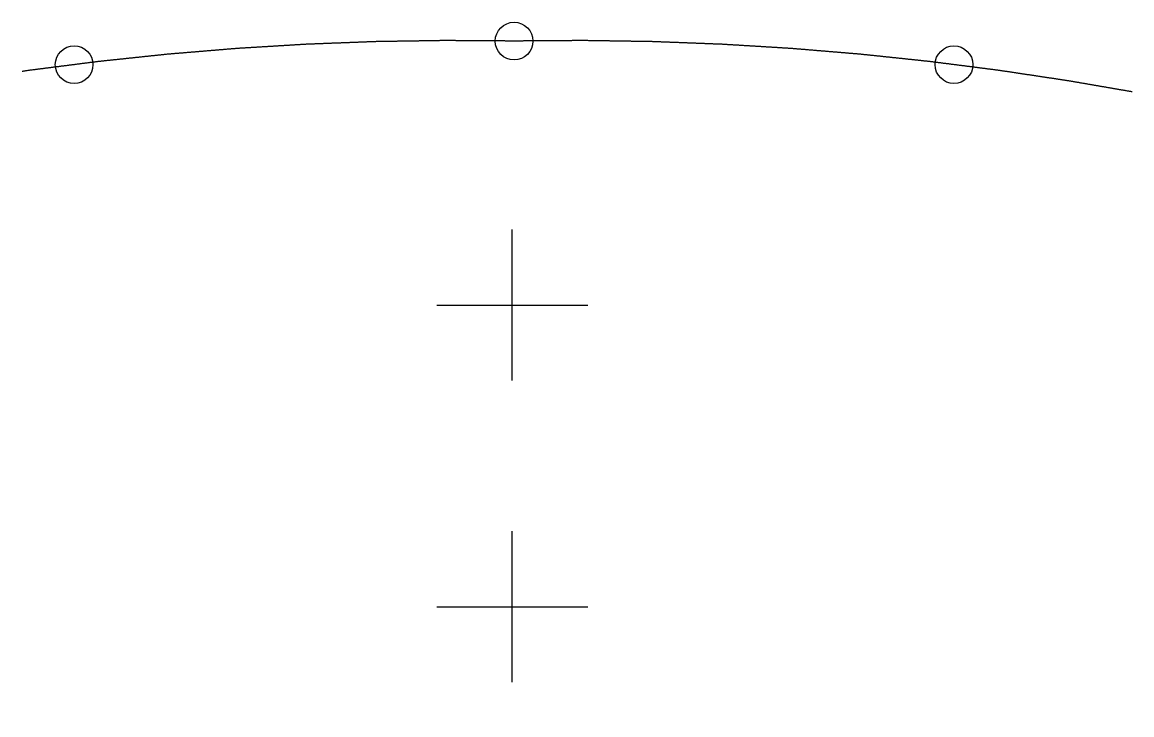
# Model space of a CAD drawing. Extents: x 2 to 292, y 1 to 254.
# Drawn here: x 146.05 to 160.77, y 23.2 to 32.38 of the extents above; entities that cross this region are included whole.
import ezdxf

# ---------------------------------------------------------------- set-up
doc = ezdxf.new("R2010")
doc.units = 0
doc.header["$PDMODE"] = 2
doc.header["$PDSIZE"] = 1
doc.layers.get('0').update_dxf_attribs({"linetype": 'CONTINUOUS'})
doc.layers.add('DRILLING', color=3, linetype='CONTINUOUS')
doc.layers.add('RIB_INDICATION', color=1, linetype='CONTINUOUS')

# ---------------------------------------------------------------- blocks, each defined once
blk = doc.blocks.new('*U105')
at = {"layer": 'DRILLING'}
blk.add_point((0, 0), dxfattribs=at)
blk = doc.blocks.new('*U106')
at = {"layer": 'DRILLING', "color": 0, "linetype": 'BYBLOCK'}
for p in [(0, 0), (4, 0), (8, 0)]:
    blk.add_blockref('*U105', p, dxfattribs=at)

msp = doc.modelspace()

# ---------------------------------------------------------------- linework, layer by layer
msp.add_polyline3d([(160.776, 31.4545, 0), (160.766, 31.4561, 0), (160.757, 31.4578, 0), (160.748, 31.4594, 0), (160.738, 31.461, 0), (160.729, 31.4627, 0), (160.719, 31.4643, 0), (160.71, 31.466, 0), (160.7, 31.4676, 0), (160.691, 31.4692, 0), (160.681, 31.4709, 0), (160.672, 31.4725, 0), (160.662, 31.4741, 0), (160.653, 31.4758, 0), (160.643, 31.4774, 0), (160.634, 31.4791, 0), (160.624, 31.4807, 0), (160.615, 31.4823, 0), (160.605, 31.484, 0), (160.596, 31.4856, 0), (160.586, 31.4873, 0), (160.577, 31.4889, 0), (160.567, 31.4905, 0), (160.558, 31.4922, 0), (160.548, 31.4938, 0), (160.539, 31.4954, 0), (160.529, 31.4971, 0), (160.52, 31.4987, 0), (160.51, 31.5004, 0), (160.501, 31.502, 0), (160.491, 31.5036, 0), (160.482, 31.5053, 0), (160.473, 31.5069, 0), (160.463, 31.5085, 0), (160.454, 31.5102, 0), (160.444, 31.5118, 0), (160.435, 31.5135, 0), (160.425, 31.5151, 0), (160.416, 31.5167, 0), (160.406, 31.5184, 0), (160.397, 31.52, 0), (160.387, 31.5217, 0), (160.378, 31.5233, 0), (160.368, 31.5249, 0), (160.359, 31.5266, 0), (160.349, 31.5282, 0), (160.34, 31.5298, 0), (160.33, 31.5315, 0), (160.321, 31.5331, 0), (160.311, 31.5348, 0), (160.302, 31.5364, 0), (160.292, 31.538, 0), (160.283, 31.5397, 0), (160.273, 31.5413, 0), (160.264, 31.543, 0), (160.254, 31.5446, 0), (160.245, 31.5462, 0), (160.235, 31.5479, 0), (160.226, 31.5495, 0), (160.217, 31.5511, 0), (160.207, 31.5528, 0), (160.198, 31.5544, 0), (160.188, 31.5561, 0), (160.179, 31.5577, 0), (160.169, 31.5593, 0), (160.16, 31.561, 0), (160.15, 31.5626, 0), (160.141, 31.5642, 0), (160.131, 31.5659, 0), (160.122, 31.5675, 0), (160.112, 31.5692, 0), (160.103, 31.5708, 0), (160.093, 31.5724, 0), (160.084, 31.5741, 0), (160.074, 31.5757, 0), (160.065, 31.5774, 0), (160.055, 31.579, 0), (160.046, 31.5806, 0), (160.036, 31.5823, 0), (160.027, 31.5839, 0), (160.017, 31.5855, 0), (160.008, 31.5872, 0), (159.998, 31.5888, 0), (159.989, 31.5905, 0), (159.979, 31.5921, 0), (159.97, 31.5937, 0), (159.961, 31.5954, 0), (159.951, 31.597, 0), (159.942, 31.5986, 0), (159.932, 31.6003, 0), (159.923, 31.6017, 0), (159.913, 31.6031, 0), (159.904, 31.6045, 0), (159.894, 31.606, 0), (159.885, 31.6074, 0), (159.875, 31.6088, 0), (159.866, 31.6102, 0), (159.856, 31.6117, 0), (159.847, 31.6131, 0), (159.837, 31.6145, 0), (159.828, 31.6159, 0), (159.818, 31.6174, 0), (159.809, 31.6188, 0), (159.799, 31.6202, 0), (159.79, 31.6216, 0), (159.78, 31.6231, 0), (159.771, 31.6245, 0), (159.761, 31.6259, 0), (159.752, 31.6273, 0), (159.742, 31.6288, 0), (159.733, 31.6302, 0), (159.723, 31.6316, 0), (159.714, 31.633, 0), (159.705, 31.6345, 0), (159.695, 31.6359, 0), (159.686, 31.6373, 0), (159.676, 31.6387, 0), (159.667, 31.6402, 0), (159.657, 31.6416, 0), (159.648, 31.643, 0), (159.638, 31.6444, 0), (159.629, 31.6459, 0), (159.619, 31.6473, 0), (159.61, 31.6487, 0), (159.6, 31.6501, 0), (159.591, 31.6516, 0), (159.581, 31.653, 0), (159.572, 31.6544, 0), (159.562, 31.6558, 0), (159.553, 31.6573, 0), (159.543, 31.6587, 0), (159.534, 31.6601, 0), (159.524, 31.6615, 0), (159.515, 31.663, 0), (159.505, 31.6644, 0), (159.496, 31.6658, 0), (159.486, 31.6673, 0), (159.477, 31.6687, 0), (159.468, 31.6701, 0), (159.458, 31.6715, 0), (159.449, 31.673, 0), (159.439, 31.6744, 0), (159.43, 31.6758, 0), (159.42, 31.6772, 0), (159.411, 31.6787, 0), (159.401, 31.6801, 0), (159.392, 31.6815, 0), (159.382, 31.6829, 0), (159.373, 31.6844, 0), (159.363, 31.6858, 0), (159.354, 31.6872, 0), (159.344, 31.6886, 0), (159.335, 31.6901, 0), (159.325, 31.6915, 0), (159.316, 31.6929, 0), (159.306, 31.6943, 0), (159.297, 31.6958, 0), (159.287, 31.6972, 0), (159.278, 31.6986, 0), (159.268, 31.7, 0), (159.259, 31.7015, 0), (159.249, 31.7029, 0), (159.24, 31.7043, 0), (159.231, 31.7057, 0), (159.221, 31.7072, 0), (159.212, 31.7086, 0), (159.202, 31.71, 0), (159.193, 31.7114, 0), (159.183, 31.7129, 0), (159.174, 31.7143, 0), (159.164, 31.7157, 0), (159.155, 31.7171, 0), (159.145, 31.7186, 0), (159.136, 31.72, 0), (159.126, 31.7214, 0), (159.117, 31.7228, 0), (159.107, 31.7243, 0), (159.098, 31.7257, 0), (159.088, 31.7271, 0), (159.079, 31.7285, 0), (159.069, 31.73, 0), (159.06, 31.7314, 0), (159.05, 31.7328, 0), (159.041, 31.7342, 0), (159.031, 31.7357, 0), (159.022, 31.7371, 0), (159.012, 31.7385, 0), (159.003, 31.7397, 0), (158.994, 31.7409, 0), (158.984, 31.7421, 0), (158.975, 31.7434, 0), (158.965, 31.7446, 0), (158.956, 31.7458, 0), (158.946, 31.747, 0), (158.937, 31.7482, 0), (158.927, 31.7494, 0), (158.918, 31.7506, 0), (158.908, 31.7518, 0), (158.899, 31.7531, 0), (158.889, 31.7543, 0), (158.88, 31.7555, 0), (158.87, 31.7567, 0), (158.861, 31.7579, 0), (158.851, 31.7591, 0), (158.842, 31.7603, 0), (158.832, 31.7615, 0), (158.823, 31.7628, 0), (158.813, 31.764, 0), (158.804, 31.7652, 0), (158.794, 31.7664, 0), (158.785, 31.7676, 0), (158.776, 31.7688, 0), (158.766, 31.77, 0), (158.757, 31.7712, 0), (158.747, 31.7725, 0), (158.738, 31.7737, 0), (158.728, 31.7749, 0), (158.719, 31.7761, 0), (158.709, 31.7773, 0), (158.7, 31.7785, 0), (158.69, 31.7797, 0), (158.681, 31.7809, 0), (158.671, 31.7822, 0), (158.662, 31.7834, 0), (158.652, 31.7846, 0), (158.643, 31.7858, 0), (158.633, 31.787, 0), (158.624, 31.7882, 0), (158.614, 31.7894, 0), (158.605, 31.7906, 0), (158.595, 31.7919, 0), (158.586, 31.7931, 0), (158.576, 31.7943, 0), (158.567, 31.7955, 0), (158.558, 31.7967, 0), (158.548, 31.7979, 0), (158.539, 31.7991, 0), (158.529, 31.8003, 0), (158.52, 31.8016, 0), (158.51, 31.8028, 0), (158.501, 31.804, 0), (158.491, 31.8052, 0), (158.482, 31.8064, 0), (158.472, 31.8076, 0), (158.463, 31.8088, 0), (158.453, 31.81, 0), (158.444, 31.8113, 0), (158.434, 31.8125, 0), (158.425, 31.8137, 0), (158.415, 31.8149, 0), (158.406, 31.8161, 0), (158.396, 31.8173, 0), (158.387, 31.8185, 0), (158.377, 31.8197, 0), (158.368, 31.821, 0), (158.358, 31.8222, 0), (158.349, 31.8234, 0), (158.34, 31.8246, 0), (158.33, 31.8258, 0), (158.321, 31.827, 0), (158.311, 31.8282, 0), (158.302, 31.8294, 0), (158.292, 31.8307, 0), (158.283, 31.8319, 0), (158.273, 31.8331, 0), (158.264, 31.8343, 0), (158.254, 31.8355, 0), (158.245, 31.8367, 0), (158.235, 31.8379, 0), (158.226, 31.8391, 0), (158.216, 31.8404, 0), (158.207, 31.8416, 0), (158.197, 31.8428, 0), (158.188, 31.844, 0), (158.178, 31.8452, 0), (158.169, 31.8464, 0), (158.159, 31.8476, 0), (158.15, 31.8489, 0), (158.14, 31.8501, 0), (158.131, 31.8513, 0), (158.122, 31.8525, 0), (158.112, 31.8537, 0), (158.103, 31.8549, 0), (158.093, 31.8561, 0), (158.084, 31.8571, 0), (158.074, 31.8581, 0), (158.065, 31.8591, 0), (158.055, 31.8601, 0), (158.046, 31.8611, 0), (158.036, 31.8621, 0), (158.027, 31.8631, 0), (158.017, 31.8641, 0), (158.008, 31.8651, 0), (157.998, 31.8661, 0), (157.989, 31.8671, 0), (157.979, 31.8681, 0), (157.97, 31.8691, 0), (157.96, 31.8701, 0), (157.951, 31.8711, 0), (157.941, 31.8721, 0), (157.932, 31.8731, 0), (157.922, 31.8741, 0), (157.913, 31.8751, 0), (157.904, 31.8761, 0), (157.894, 31.8771, 0), (157.885, 31.8781, 0), (157.875, 31.8791, 0), (157.866, 31.8801, 0), (157.856, 31.8811, 0), (157.847, 31.8821, 0), (157.837, 31.8831, 0), (157.828, 31.8841, 0), (157.818, 31.8851, 0), (157.809, 31.8861, 0), (157.799, 31.8871, 0), (157.79, 31.8881, 0), (157.78, 31.8891, 0), (157.771, 31.8901, 0), (157.761, 31.8911, 0), (157.752, 31.8921, 0), (157.742, 31.8931, 0), (157.733, 31.8941, 0), (157.723, 31.8951, 0), (157.714, 31.8961, 0), (157.705, 31.8971, 0), (157.695, 31.8981, 0), (157.686, 31.8991, 0), (157.676, 31.9001, 0), (157.667, 31.9011, 0), (157.657, 31.9021, 0), (157.648, 31.9031, 0), (157.638, 31.9041, 0), (157.629, 31.9051, 0), (157.619, 31.9061, 0), (157.61, 31.9071, 0), (157.6, 31.9081, 0), (157.591, 31.9091, 0), (157.581, 31.9101, 0), (157.572, 31.9111, 0), (157.562, 31.9121, 0), (157.553, 31.9131, 0), (157.543, 31.9141, 0), (157.534, 31.9151, 0), (157.524, 31.9161, 0), (157.515, 31.9171, 0), (157.506, 31.9181, 0), (157.496, 31.9191, 0), (157.487, 31.9201, 0), (157.477, 31.9211, 0), (157.468, 31.9221, 0), (157.458, 31.9231, 0), (157.449, 31.9241, 0), (157.439, 31.9251, 0), (157.43, 31.9261, 0), (157.42, 31.9271, 0), (157.411, 31.9281, 0), (157.401, 31.9291, 0), (157.392, 31.9301, 0), (157.382, 31.9311, 0), (157.373, 31.9321, 0), (157.363, 31.9331, 0), (157.354, 31.9341, 0), (157.344, 31.9351, 0), (157.335, 31.9361, 0), (157.325, 31.9371, 0), (157.316, 31.9381, 0), (157.307, 31.9391, 0), (157.297, 31.9401, 0), (157.288, 31.9411, 0), (157.278, 31.9421, 0), (157.269, 31.9431, 0), (157.259, 31.9441, 0), (157.25, 31.9451, 0), (157.24, 31.9461, 0), (157.231, 31.9471, 0), (157.221, 31.9481, 0), (157.212, 31.9491, 0), (157.202, 31.9501, 0), (157.193, 31.9511, 0), (157.183, 31.9521, 0), (157.174, 31.9531, 0), (157.164, 31.9539, 0), (157.155, 31.9547, 0), (157.145, 31.9555, 0), (157.136, 31.9563, 0), (157.126, 31.957, 0), (157.117, 31.9578, 0), (157.108, 31.9586, 0), (157.098, 31.9594, 0), (157.089, 31.9602, 0), (157.079, 31.961, 0), (157.07, 31.9618, 0), (157.06, 31.9626, 0), (157.051, 31.9633, 0), (157.041, 31.9641, 0), (157.032, 31.9649, 0), (157.022, 31.9657, 0), (157.013, 31.9665, 0), (157.003, 31.9673, 0), (156.994, 31.9681, 0), (156.984, 31.9688, 0), (156.975, 31.9696, 0), (156.965, 31.9704, 0), (156.956, 31.9712, 0), (156.946, 31.972, 0), (156.937, 31.9728, 0), (156.927, 31.9736, 0), (156.918, 31.9744, 0), (156.909, 31.9751, 0), (156.899, 31.9759, 0), (156.89, 31.9767, 0), (156.88, 31.9775, 0), (156.871, 31.9783, 0), (156.861, 31.9791, 0), (156.852, 31.9799, 0), (156.842, 31.9807, 0), (156.833, 31.9814, 0), (156.823, 31.9822, 0), (156.814, 31.983, 0), (156.804, 31.9838, 0), (156.795, 31.9846, 0), (156.785, 31.9854, 0), (156.776, 31.9862, 0), (156.766, 31.987, 0), (156.757, 31.9877, 0), (156.747, 31.9885, 0), (156.738, 31.9893, 0), (156.729, 31.9901, 0), (156.719, 31.9909, 0), (156.71, 31.9917, 0), (156.7, 31.9925, 0), (156.691, 31.9932, 0), (156.681, 31.994, 0), (156.672, 31.9948, 0), (156.662, 31.9956, 0), (156.653, 31.9964, 0), (156.643, 31.9972, 0), (156.634, 31.998, 0), (156.624, 31.9988, 0), (156.615, 31.9995, 0), (156.605, 32.0003, 0), (156.596, 32.0011, 0), (156.586, 32.0019, 0), (156.577, 32.0027, 0), (156.567, 32.0035, 0), (156.558, 32.0043, 0), (156.549, 32.0051, 0), (156.539, 32.0058, 0), (156.53, 32.0066, 0), (156.52, 32.0074, 0), (156.511, 32.0082, 0), (156.501, 32.009, 0), (156.492, 32.0098, 0), (156.482, 32.0106, 0), (156.473, 32.0114, 0), (156.463, 32.0121, 0), (156.454, 32.0129, 0), (156.444, 32.0137, 0), (156.435, 32.0145, 0), (156.425, 32.0153, 0), (156.416, 32.0161, 0), (156.406, 32.0169, 0), (156.397, 32.0176, 0), (156.387, 32.0184, 0), (156.378, 32.0192, 0), (156.368, 32.02, 0), (156.359, 32.0208, 0), (156.35, 32.0216, 0), (156.34, 32.0224, 0), (156.331, 32.0232, 0), (156.321, 32.0239, 0), (156.312, 32.0247, 0), (156.302, 32.0255, 0), (156.293, 32.0263, 0), (156.283, 32.0271, 0), (156.274, 32.0279, 0), (156.264, 32.0287, 0), (156.255, 32.0295, 0), (156.245, 32.03, 0), (156.236, 32.0306, 0), (156.226, 32.0312, 0), (156.217, 32.0318, 0), (156.207, 32.0323, 0), (156.198, 32.0329, 0), (156.188, 32.0335, 0), (156.179, 32.0341, 0), (156.17, 32.0346, 0), (156.16, 32.0352, 0), (156.151, 32.0358, 0), (156.141, 32.0364, 0), (156.132, 32.0369, 0), (156.122, 32.0375, 0), (156.113, 32.0381, 0), (156.103, 32.0387, 0), (156.094, 32.0392, 0), (156.084, 32.0398, 0), (156.075, 32.0404, 0), (156.065, 32.041, 0), (156.056, 32.0415, 0), (156.046, 32.0421, 0), (156.037, 32.0427, 0), (156.027, 32.0433, 0), (156.018, 32.0438, 0), (156.008, 32.0444, 0), (155.999, 32.045, 0), (155.99, 32.0455, 0), (155.98, 32.0461, 0), (155.971, 32.0467, 0), (155.961, 32.0473, 0), (155.952, 32.0478, 0), (155.942, 32.0484, 0), (155.933, 32.049, 0), (155.923, 32.0496, 0), (155.914, 32.0501, 0), (155.904, 32.0507, 0), (155.895, 32.0513, 0), (155.885, 32.0519, 0), (155.876, 32.0524, 0), (155.866, 32.053, 0), (155.857, 32.0536, 0), (155.847, 32.0542, 0), (155.838, 32.0547, 0), (155.828, 32.0553, 0), (155.819, 32.0559, 0), (155.81, 32.0565, 0), (155.8, 32.057, 0), (155.791, 32.0576, 0), (155.781, 32.0582, 0), (155.772, 32.0588, 0), (155.762, 32.0593, 0), (155.753, 32.0599, 0), (155.743, 32.0605, 0), (155.734, 32.0611, 0), (155.724, 32.0616, 0), (155.715, 32.0622, 0), (155.705, 32.0628, 0), (155.696, 32.0634, 0), (155.686, 32.0639, 0), (155.677, 32.0645, 0), (155.667, 32.0651, 0), (155.658, 32.0656, 0), (155.649, 32.0662, 0), (155.639, 32.0668, 0), (155.63, 32.0674, 0), (155.62, 32.0679, 0), (155.611, 32.0685, 0), (155.601, 32.0691, 0), (155.592, 32.0697, 0), (155.582, 32.0702, 0), (155.573, 32.0708, 0), (155.563, 32.0714, 0), (155.554, 32.072, 0), (155.544, 32.0725, 0), (155.535, 32.0731, 0), (155.525, 32.0737, 0), (155.516, 32.0743, 0), (155.506, 32.0748, 0), (155.497, 32.0754, 0), (155.487, 32.076, 0), (155.478, 32.0766, 0), (155.469, 32.0771, 0), (155.459, 32.0777, 0), (155.45, 32.0783, 0), (155.44, 32.0789, 0), (155.431, 32.0794, 0), (155.421, 32.08, 0), (155.412, 32.0806, 0), (155.402, 32.0812, 0), (155.393, 32.0817, 0), (155.383, 32.0823, 0), (155.374, 32.0829, 0), (155.364, 32.0835, 0), (155.355, 32.084, 0), (155.345, 32.0846, 0), (155.336, 32.0852, 0), (155.326, 32.0856, 0), (155.317, 32.0859, 0), (155.307, 32.0863, 0), (155.298, 32.0866, 0), (155.289, 32.087, 0), (155.279, 32.0874, 0), (155.27, 32.0877, 0), (155.26, 32.0881, 0), (155.251, 32.0885, 0), (155.241, 32.0888, 0), (155.232, 32.0892, 0), (155.222, 32.0895, 0), (155.213, 32.0899, 0), (155.203, 32.0903, 0), (155.194, 32.0906, 0), (155.184, 32.091, 0), (155.175, 32.0913, 0), (155.165, 32.0917, 0), (155.156, 32.0921, 0), (155.146, 32.0924, 0), (155.137, 32.0928, 0), (155.128, 32.0932, 0), (155.118, 32.0935, 0), (155.109, 32.0939, 0), (155.099, 32.0942, 0), (155.09, 32.0946, 0), (155.08, 32.095, 0), (155.071, 32.0953, 0), (155.061, 32.0957, 0), (155.052, 32.096, 0), (155.042, 32.0964, 0), (155.033, 32.0968, 0), (155.023, 32.0971, 0), (155.014, 32.0975, 0), (155.004, 32.0979, 0), (154.995, 32.0982, 0), (154.985, 32.0986, 0), (154.976, 32.0989, 0), (154.967, 32.0993, 0), (154.957, 32.0997, 0), (154.948, 32.1, 0), (154.938, 32.1004, 0), (154.929, 32.1007, 0), (154.919, 32.1011, 0), (154.91, 32.1015, 0), (154.9, 32.1018, 0), (154.891, 32.1022, 0), (154.881, 32.1026, 0), (154.872, 32.1029, 0), (154.862, 32.1033, 0), (154.853, 32.1036, 0), (154.843, 32.104, 0), (154.834, 32.1044, 0), (154.824, 32.1047, 0), (154.815, 32.1051, 0), (154.806, 32.1054, 0), (154.796, 32.1058, 0), (154.787, 32.1062, 0), (154.777, 32.1065, 0), (154.768, 32.1069, 0), (154.758, 32.1073, 0), (154.749, 32.1076, 0), (154.739, 32.108, 0), (154.73, 32.1083, 0), (154.72, 32.1087, 0), (154.711, 32.1091, 0), (154.701, 32.1094, 0), (154.692, 32.1098, 0), (154.682, 32.1101, 0), (154.673, 32.1105, 0), (154.663, 32.1109, 0), (154.654, 32.1112, 0), (154.645, 32.1116, 0), (154.635, 32.112, 0), (154.626, 32.1123, 0), (154.616, 32.1127, 0), (154.607, 32.113, 0), (154.597, 32.1134, 0), (154.588, 32.1138, 0), (154.578, 32.1141, 0), (154.569, 32.1145, 0), (154.559, 32.1148, 0), (154.55, 32.1152, 0), (154.54, 32.1156, 0), (154.531, 32.1159, 0), (154.521, 32.1163, 0), (154.512, 32.1167, 0), (154.502, 32.117, 0), (154.493, 32.1174, 0), (154.483, 32.1177, 0), (154.474, 32.1181, 0), (154.465, 32.1185, 0), (154.455, 32.1188, 0), (154.446, 32.1192, 0), (154.436, 32.1195, 0), (154.427, 32.1199, 0), (154.417, 32.1203, 0), (154.408, 32.1205, 0), (154.398, 32.1206, 0), (154.389, 32.1208, 0), (154.379, 32.1209, 0), (154.37, 32.121, 0), (154.36, 32.1212, 0), (154.351, 32.1213, 0), (154.341, 32.1215, 0), (154.332, 32.1216, 0), (154.322, 32.1218, 0), (154.313, 32.1219, 0), (154.304, 32.1221, 0), (154.294, 32.1222, 0), (154.285, 32.1224, 0), (154.275, 32.1225, 0), (154.266, 32.1227, 0), (154.256, 32.1228, 0), (154.247, 32.123, 0), (154.237, 32.1231, 0), (154.228, 32.1233, 0), (154.218, 32.1234, 0), (154.209, 32.1236, 0), (154.199, 32.1237, 0), (154.19, 32.1239, 0), (154.18, 32.124, 0), (154.171, 32.1242, 0), (154.162, 32.1243, 0), (154.152, 32.1245, 0), (154.143, 32.1246, 0), (154.133, 32.1248, 0), (154.124, 32.1249, 0), (154.114, 32.1251, 0), (154.105, 32.1252, 0), (154.095, 32.1254, 0), (154.086, 32.1255, 0), (154.076, 32.1257, 0), (154.067, 32.1258, 0), (154.057, 32.126, 0), (154.048, 32.1261, 0), (154.038, 32.1263, 0), (154.029, 32.1264, 0), (154.019, 32.1266, 0), (154.01, 32.1267, 0), (154.001, 32.1269, 0), (153.991, 32.127, 0), (153.982, 32.1271, 0), (153.972, 32.1273, 0), (153.963, 32.1274, 0), (153.953, 32.1276, 0), (153.944, 32.1277, 0), (153.934, 32.1279, 0), (153.925, 32.128, 0), (153.915, 32.1282, 0), (153.906, 32.1283, 0), (153.896, 32.1285, 0), (153.887, 32.1286, 0), (153.877, 32.1288, 0), (153.868, 32.1289, 0), (153.858, 32.1291, 0), (153.849, 32.1292, 0), (153.84, 32.1294, 0), (153.83, 32.1295, 0), (153.821, 32.1297, 0), (153.811, 32.1298, 0), (153.802, 32.13, 0), (153.792, 32.1301, 0), (153.783, 32.1303, 0), (153.773, 32.1304, 0), (153.764, 32.1306, 0), (153.754, 32.1307, 0), (153.745, 32.1309, 0), (153.735, 32.131, 0), (153.726, 32.1312, 0), (153.716, 32.1313, 0), (153.707, 32.1315, 0), (153.698, 32.1316, 0), (153.688, 32.1318, 0), (153.679, 32.1319, 0), (153.669, 32.1321, 0), (153.66, 32.1322, 0), (153.65, 32.1324, 0), (153.641, 32.1325, 0), (153.631, 32.1327, 0), (153.622, 32.1328, 0), (153.612, 32.133, 0), (153.603, 32.1331, 0), (153.593, 32.1332, 0), (153.584, 32.1334, 0), (153.574, 32.1335, 0), (153.565, 32.1337, 0), (153.555, 32.1338, 0), (153.546, 32.134, 0), (153.537, 32.1341, 0), (153.527, 32.1343, 0), (153.518, 32.1344, 0), (153.508, 32.1346, 0), (153.499, 32.1347, 0), (153.489, 32.1347, 0), (153.48, 32.1347, 0), (153.47, 32.1346, 0), (153.461, 32.1345, 0), (153.451, 32.1345, 0), (153.442, 32.1344, 0), (153.432, 32.1343, 0), (153.423, 32.1343, 0), (153.413, 32.1342, 0), (153.404, 32.1341, 0), (153.394, 32.1341, 0), (153.385, 32.134, 0), (153.375, 32.1339, 0), (153.366, 32.1339, 0), (153.356, 32.1338, 0), (153.347, 32.1338, 0), (153.337, 32.1337, 0), (153.328, 32.1336, 0), (153.318, 32.1336, 0), (153.309, 32.1335, 0), (153.299, 32.1334, 0), (153.29, 32.1334, 0), (153.28, 32.1333, 0), (153.271, 32.1332, 0), (153.261, 32.1332, 0), (153.252, 32.1331, 0), (153.242, 32.1331, 0), (153.233, 32.133, 0), (153.223, 32.1329, 0), (153.214, 32.1329, 0), (153.204, 32.1328, 0), (153.195, 32.1327, 0), (153.185, 32.1327, 0), (153.176, 32.1326, 0), (153.166, 32.1325, 0), (153.157, 32.1325, 0), (153.147, 32.1324, 0), (153.138, 32.1323, 0), (153.128, 32.1323, 0), (153.119, 32.1322, 0), (153.109, 32.1322, 0), (153.1, 32.1321, 0), (153.09, 32.132, 0), (153.081, 32.132, 0), (153.071, 32.1319, 0), (153.062, 32.1318, 0), (153.052, 32.1318, 0), (153.043, 32.1317, 0), (153.033, 32.1316, 0), (153.024, 32.1316, 0), (153.014, 32.1315, 0), (153.005, 32.1315, 0), (152.995, 32.1314, 0), (152.986, 32.1313, 0), (152.976, 32.1313, 0), (152.967, 32.1312, 0), (152.957, 32.1311, 0), (152.948, 32.1311, 0), (152.938, 32.131, 0), (152.929, 32.1309, 0), (152.919, 32.1309, 0), (152.91, 32.1308, 0), (152.9, 32.1307, 0), (152.891, 32.1307, 0), (152.881, 32.1306, 0), (152.872, 32.1306, 0), (152.862, 32.1305, 0), (152.853, 32.1304, 0), (152.843, 32.1304, 0), (152.834, 32.1303, 0), (152.824, 32.1302, 0), (152.815, 32.1302, 0), (152.805, 32.1301, 0), (152.796, 32.13, 0), (152.786, 32.13, 0), (152.777, 32.1299, 0), (152.767, 32.1299, 0), (152.758, 32.1298, 0), (152.748, 32.1297, 0), (152.739, 32.1297, 0), (152.729, 32.1296, 0), (152.72, 32.1295, 0), (152.71, 32.1295, 0), (152.701, 32.1294, 0), (152.691, 32.1293, 0), (152.681, 32.1293, 0), (152.672, 32.1292, 0), (152.662, 32.1291, 0), (152.653, 32.1291, 0), (152.643, 32.129, 0), (152.634, 32.129, 0), (152.624, 32.1289, 0), (152.615, 32.1288, 0), (152.605, 32.1288, 0), (152.596, 32.1287, 0), (152.586, 32.1286, 0), (152.577, 32.1286, 0), (152.567, 32.1286, 0), (152.558, 32.1287, 0), (152.548, 32.1287, 0), (152.539, 32.1288, 0), (152.529, 32.1289, 0), (152.52, 32.1289, 0), (152.51, 32.129, 0), (152.501, 32.1291, 0), (152.491, 32.1291, 0), (152.482, 32.1292, 0), (152.472, 32.1292, 0), (152.463, 32.1293, 0), (152.453, 32.1294, 0), (152.444, 32.1294, 0), (152.434, 32.1295, 0), (152.425, 32.1296, 0), (152.415, 32.1296, 0), (152.406, 32.1297, 0), (152.396, 32.1298, 0), (152.387, 32.1298, 0), (152.377, 32.1299, 0), (152.368, 32.1299, 0), (152.358, 32.13, 0), (152.349, 32.1301, 0), (152.339, 32.1301, 0), (152.33, 32.1302, 0), (152.32, 32.1303, 0), (152.311, 32.1303, 0), (152.301, 32.1304, 0), (152.292, 32.1305, 0), (152.282, 32.1305, 0), (152.273, 32.1306, 0), (152.263, 32.1307, 0), (152.254, 32.1307, 0), (152.244, 32.1308, 0), (152.235, 32.1308, 0), (152.225, 32.1309, 0), (152.216, 32.131, 0), (152.206, 32.131, 0), (152.197, 32.1311, 0), (152.187, 32.1312, 0), (152.178, 32.1312, 0), (152.168, 32.1313, 0), (152.159, 32.1314, 0), (152.149, 32.1314, 0), (152.14, 32.1315, 0), (152.13, 32.1315, 0), (152.121, 32.1316, 0), (152.111, 32.1317, 0), (152.102, 32.1317, 0), (152.092, 32.1318, 0), (152.083, 32.1319, 0), (152.073, 32.1319, 0), (152.064, 32.132, 0), (152.054, 32.1321, 0), (152.045, 32.1321, 0), (152.035, 32.1322, 0), (152.026, 32.1323, 0), (152.016, 32.1323, 0), (152.007, 32.1324, 0), (151.997, 32.1324, 0), (151.988, 32.1325, 0), (151.978, 32.1326, 0), (151.969, 32.1326, 0), (151.959, 32.1327, 0), (151.95, 32.1328, 0), (151.94, 32.1328, 0), (151.931, 32.1329, 0), (151.921, 32.133, 0), (151.912, 32.133, 0), (151.902, 32.1331, 0), (151.893, 32.1331, 0), (151.883, 32.1332, 0), (151.874, 32.1333, 0), (151.864, 32.1333, 0), (151.855, 32.1334, 0), (151.845, 32.1335, 0), (151.836, 32.1335, 0), (151.826, 32.1336, 0), (151.817, 32.1337, 0), (151.807, 32.1337, 0), (151.798, 32.1338, 0), (151.788, 32.1339, 0), (151.779, 32.1339, 0), (151.769, 32.134, 0), (151.76, 32.134, 0), (151.75, 32.1341, 0), (151.741, 32.1342, 0), (151.731, 32.1342, 0), (151.722, 32.1343, 0), (151.712, 32.1344, 0), (151.703, 32.1344, 0), (151.693, 32.1345, 0), (151.684, 32.1346, 0), (151.674, 32.1346, 0), (151.665, 32.1347, 0), (151.655, 32.1347, 0), (151.646, 32.1347, 0), (151.636, 32.1345, 0), (151.627, 32.1344, 0), (151.617, 32.1342, 0), (151.608, 32.1341, 0), (151.598, 32.1339, 0), (151.589, 32.1338, 0), (151.58, 32.1336, 0), (151.57, 32.1335, 0), (151.561, 32.1333, 0), (151.551, 32.1332, 0), (151.542, 32.133, 0), (151.532, 32.1329, 0), (151.523, 32.1327, 0), (151.513, 32.1326, 0), (151.504, 32.1324, 0), (151.494, 32.1323, 0), (151.485, 32.1321, 0), (151.475, 32.132, 0), (151.466, 32.1318, 0), (151.456, 32.1317, 0), (151.447, 32.1315, 0), (151.437, 32.1314, 0), (151.428, 32.1312, 0), (151.419, 32.1311, 0), (151.409, 32.1309, 0), (151.4, 32.1308, 0), (151.39, 32.1306, 0), (151.381, 32.1305, 0), (151.371, 32.1304, 0), (151.362, 32.1302, 0), (151.352, 32.1301, 0), (151.343, 32.1299, 0), (151.333, 32.1298, 0), (151.324, 32.1296, 0), (151.314, 32.1295, 0), (151.305, 32.1293, 0), (151.295, 32.1292, 0), (151.286, 32.129, 0), (151.276, 32.1289, 0), (151.267, 32.1287, 0), (151.258, 32.1286, 0), (151.248, 32.1284, 0), (151.239, 32.1283, 0), (151.229, 32.1281, 0), (151.22, 32.128, 0), (151.21, 32.1278, 0), (151.201, 32.1277, 0), (151.191, 32.1275, 0), (151.182, 32.1274, 0), (151.172, 32.1272, 0), (151.163, 32.1271, 0), (151.153, 32.1269, 0), (151.144, 32.1268, 0), (151.134, 32.1266, 0), (151.125, 32.1265, 0), (151.116, 32.1263, 0), (151.106, 32.1262, 0), (151.097, 32.126, 0), (151.087, 32.1259, 0), (151.078, 32.1257, 0), (151.068, 32.1256, 0), (151.059, 32.1254, 0), (151.049, 32.1253, 0), (151.04, 32.1251, 0), (151.03, 32.125, 0), (151.021, 32.1248, 0), (151.011, 32.1247, 0), (151.002, 32.1246, 0), (150.992, 32.1244, 0), (150.983, 32.1243, 0), (150.973, 32.1241, 0), (150.964, 32.124, 0), (150.955, 32.1238, 0), (150.945, 32.1237, 0), (150.936, 32.1235, 0), (150.926, 32.1234, 0), (150.917, 32.1232, 0), (150.907, 32.1231, 0), (150.898, 32.1229, 0), (150.888, 32.1228, 0), (150.879, 32.1226, 0), (150.869, 32.1225, 0), (150.86, 32.1223, 0), (150.85, 32.1222, 0), (150.841, 32.122, 0), (150.831, 32.1219, 0), (150.822, 32.1217, 0), (150.812, 32.1216, 0), (150.803, 32.1214, 0), (150.794, 32.1213, 0), (150.784, 32.1211, 0), (150.775, 32.121, 0), (150.765, 32.1208, 0), (150.756, 32.1207, 0), (150.746, 32.1205, 0), (150.737, 32.1204, 0), (150.727, 32.1201, 0), (150.718, 32.1197, 0), (150.708, 32.1194, 0), (150.699, 32.119, 0), (150.689, 32.1187, 0), (150.68, 32.1183, 0), (150.67, 32.1179, 0), (150.661, 32.1176, 0), (150.651, 32.1172, 0), (150.642, 32.1168, 0), (150.633, 32.1165, 0), (150.623, 32.1161, 0), (150.614, 32.1158, 0), (150.604, 32.1154, 0), (150.595, 32.115, 0), (150.585, 32.1147, 0), (150.576, 32.1143, 0), (150.566, 32.114, 0), (150.557, 32.1136, 0), (150.547, 32.1132, 0), (150.538, 32.1129, 0), (150.528, 32.1125, 0), (150.519, 32.1121, 0), (150.509, 32.1118, 0), (150.5, 32.1114, 0), (150.49, 32.1111, 0), (150.481, 32.1107, 0), (150.472, 32.1103, 0), (150.462, 32.11, 0), (150.453, 32.1096, 0), (150.443, 32.1093, 0), (150.434, 32.1089, 0), (150.424, 32.1085, 0), (150.415, 32.1082, 0), (150.405, 32.1078, 0), (150.396, 32.1074, 0), (150.386, 32.1071, 0), (150.377, 32.1067, 0), (150.367, 32.1064, 0), (150.358, 32.106, 0), (150.348, 32.1056, 0), (150.339, 32.1053, 0), (150.329, 32.1049, 0), (150.32, 32.1046, 0), (150.311, 32.1042, 0), (150.301, 32.1038, 0), (150.292, 32.1035, 0), (150.282, 32.1031, 0), (150.273, 32.1027, 0), (150.263, 32.1024, 0), (150.254, 32.102, 0), (150.244, 32.1017, 0), (150.235, 32.1013, 0), (150.225, 32.1009, 0), (150.216, 32.1006, 0), (150.206, 32.1002, 0), (150.197, 32.0999, 0), (150.187, 32.0995, 0), (150.178, 32.0991, 0), (150.168, 32.0988, 0), (150.159, 32.0984, 0), (150.15, 32.098, 0), (150.14, 32.0977, 0), (150.131, 32.0973, 0), (150.121, 32.097, 0), (150.112, 32.0966, 0), (150.102, 32.0962, 0), (150.093, 32.0959, 0), (150.083, 32.0955, 0), (150.074, 32.0952, 0), (150.064, 32.0948, 0), (150.055, 32.0944, 0), (150.045, 32.0941, 0), (150.036, 32.0937, 0), (150.026, 32.0933, 0), (150.017, 32.093, 0), (150.007, 32.0926, 0), (149.998, 32.0923, 0), (149.989, 32.0919, 0), (149.979, 32.0915, 0), (149.97, 32.0912, 0), (149.96, 32.0908, 0), (149.951, 32.0905, 0), (149.941, 32.0901, 0), (149.932, 32.0897, 0), (149.922, 32.0894, 0), (149.913, 32.089, 0), (149.903, 32.0886, 0), (149.894, 32.0883, 0), (149.884, 32.0879, 0), (149.875, 32.0876, 0), (149.865, 32.0872, 0), (149.856, 32.0868, 0), (149.846, 32.0865, 0), (149.837, 32.0861, 0), (149.828, 32.0858, 0), (149.818, 32.0854, 0), (149.809, 32.0849, 0), (149.799, 32.0843, 0), (149.79, 32.0838, 0), (149.78, 32.0832, 0), (149.771, 32.0826, 0), (149.761, 32.082, 0), (149.752, 32.0815, 0), (149.742, 32.0809, 0), (149.733, 32.0803, 0), (149.723, 32.0797, 0), (149.714, 32.0792, 0), (149.704, 32.0786, 0), (149.695, 32.078, 0), (149.685, 32.0774, 0), (149.676, 32.0769, 0), (149.666, 32.0763, 0), (149.657, 32.0757, 0), (149.648, 32.0751, 0), (149.638, 32.0746, 0), (149.629, 32.074, 0), (149.619, 32.0734, 0), (149.61, 32.0728, 0), (149.6, 32.0723, 0), (149.591, 32.0717, 0), (149.581, 32.0711, 0), (149.572, 32.0706, 0), (149.562, 32.07, 0), (149.553, 32.0694, 0), (149.543, 32.0688, 0), (149.534, 32.0683, 0), (149.524, 32.0677, 0), (149.515, 32.0671, 0), (149.505, 32.0665, 0), (149.496, 32.066, 0), (149.486, 32.0654, 0), (149.477, 32.0648, 0), (149.468, 32.0642, 0), (149.458, 32.0637, 0), (149.449, 32.0631, 0), (149.439, 32.0625, 0), (149.43, 32.0619, 0), (149.42, 32.0614, 0), (149.411, 32.0608, 0), (149.401, 32.0602, 0), (149.392, 32.0596, 0), (149.382, 32.0591, 0), (149.373, 32.0585, 0), (149.363, 32.0579, 0), (149.354, 32.0573, 0), (149.344, 32.0568, 0), (149.335, 32.0562, 0), (149.325, 32.0556, 0), (149.316, 32.055, 0), (149.306, 32.0545, 0), (149.297, 32.0539, 0), (149.288, 32.0533, 0), (149.278, 32.0527, 0), (149.269, 32.0522, 0), (149.259, 32.0516, 0), (149.25, 32.051, 0), (149.24, 32.0504, 0), (149.231, 32.0499, 0), (149.221, 32.0493, 0), (149.212, 32.0487, 0), (149.202, 32.0482, 0), (149.193, 32.0476, 0), (149.183, 32.047, 0), (149.174, 32.0464, 0), (149.164, 32.0459, 0), (149.155, 32.0453, 0), (149.145, 32.0447, 0), (149.136, 32.0441, 0), (149.127, 32.0436, 0), (149.117, 32.043, 0), (149.108, 32.0424, 0), (149.098, 32.0418, 0), (149.089, 32.0413, 0), (149.079, 32.0407, 0), (149.07, 32.0401, 0), (149.06, 32.0395, 0), (149.051, 32.039, 0), (149.041, 32.0384, 0), (149.032, 32.0378, 0), (149.022, 32.0372, 0), (149.013, 32.0367, 0), (149.003, 32.0361, 0), (148.994, 32.0355, 0), (148.984, 32.0349, 0), (148.975, 32.0344, 0), (148.965, 32.0338, 0), (148.956, 32.0332, 0), (148.947, 32.0326, 0), (148.937, 32.0321, 0), (148.928, 32.0315, 0), (148.918, 32.0309, 0), (148.909, 32.0303, 0), (148.899, 32.0298, 0), (148.89, 32.0291, 0), (148.88, 32.0283, 0), (148.871, 32.0275, 0), (148.861, 32.0267, 0), (148.852, 32.0259, 0), (148.842, 32.0252, 0), (148.833, 32.0244, 0), (148.823, 32.0236, 0), (148.814, 32.0228, 0), (148.804, 32.022, 0), (148.795, 32.0212, 0), (148.785, 32.0204, 0), (148.776, 32.0196, 0), (148.767, 32.0189, 0), (148.757, 32.0181, 0), (148.748, 32.0173, 0), (148.738, 32.0165, 0), (148.729, 32.0157, 0), (148.719, 32.0149, 0), (148.71, 32.0141, 0), (148.7, 32.0133, 0), (148.691, 32.0126, 0), (148.681, 32.0118, 0), (148.672, 32.011, 0), (148.662, 32.0102, 0), (148.653, 32.0094, 0), (148.643, 32.0086, 0), (148.634, 32.0078, 0), (148.624, 32.007, 0), (148.615, 32.0063, 0), (148.605, 32.0055, 0), (148.596, 32.0047, 0), (148.586, 32.0039, 0), (148.577, 32.0031, 0), (148.568, 32.0023, 0), (148.558, 32.0015, 0), (148.549, 32.0008, 0), (148.539, 32, 0), (148.53, 31.9992, 0), (148.52, 31.9984, 0), (148.511, 31.9976, 0), (148.501, 31.9968, 0), (148.492, 31.996, 0), (148.482, 31.9952, 0), (148.473, 31.9945, 0), (148.463, 31.9937, 0), (148.454, 31.9929, 0), (148.444, 31.9921, 0), (148.435, 31.9913, 0), (148.425, 31.9905, 0), (148.416, 31.9897, 0), (148.406, 31.9889, 0), (148.397, 31.9882, 0), (148.388, 31.9874, 0), (148.378, 31.9866, 0), (148.369, 31.9858, 0), (148.359, 31.985, 0), (148.35, 31.9842, 0), (148.34, 31.9834, 0), (148.331, 31.9826, 0), (148.321, 31.9819, 0), (148.312, 31.9811, 0), (148.302, 31.9803, 0), (148.293, 31.9795, 0), (148.283, 31.9787, 0), (148.274, 31.9779, 0), (148.264, 31.9771, 0), (148.255, 31.9764, 0), (148.245, 31.9756, 0), (148.236, 31.9748, 0), (148.226, 31.974, 0), (148.217, 31.9732, 0), (148.207, 31.9724, 0), (148.198, 31.9716, 0), (148.189, 31.9708, 0), (148.179, 31.9701, 0), (148.17, 31.9693, 0), (148.16, 31.9685, 0), (148.151, 31.9677, 0), (148.141, 31.9669, 0), (148.132, 31.9661, 0), (148.122, 31.9653, 0), (148.113, 31.9645, 0), (148.103, 31.9638, 0), (148.094, 31.963, 0), (148.084, 31.9622, 0), (148.075, 31.9614, 0), (148.065, 31.9606, 0), (148.056, 31.9598, 0), (148.046, 31.959, 0), (148.037, 31.9583, 0), (148.027, 31.9575, 0), (148.018, 31.9567, 0), (148.009, 31.9559, 0), (147.999, 31.9551, 0), (147.99, 31.9543, 0), (147.98, 31.9535, 0), (147.971, 31.9526, 0), (147.961, 31.9516, 0), (147.952, 31.9506, 0), (147.942, 31.9496, 0), (147.933, 31.9486, 0), (147.923, 31.9476, 0), (147.914, 31.9466, 0), (147.904, 31.9456, 0), (147.895, 31.9446, 0), (147.885, 31.9436, 0), (147.876, 31.9426, 0), (147.866, 31.9416, 0), (147.857, 31.9406, 0), (147.847, 31.9396, 0), (147.838, 31.9386, 0), (147.828, 31.9376, 0), (147.819, 31.9366, 0), (147.81, 31.9356, 0), (147.8, 31.9346, 0), (147.791, 31.9336, 0), (147.781, 31.9326, 0), (147.772, 31.9316, 0), (147.762, 31.9306, 0), (147.753, 31.9296, 0), (147.743, 31.9286, 0), (147.734, 31.9276, 0), (147.724, 31.9266, 0), (147.715, 31.9256, 0), (147.705, 31.9246, 0), (147.696, 31.9236, 0), (147.686, 31.9226, 0), (147.677, 31.9216, 0), (147.667, 31.9206, 0), (147.658, 31.9196, 0), (147.648, 31.9186, 0), (147.639, 31.9176, 0), (147.629, 31.9166, 0), (147.62, 31.9156, 0), (147.611, 31.9146, 0), (147.601, 31.9136, 0), (147.592, 31.9126, 0), (147.582, 31.9116, 0), (147.573, 31.9106, 0), (147.563, 31.9096, 0), (147.554, 31.9086, 0), (147.544, 31.9076, 0), (147.535, 31.9066, 0), (147.525, 31.9056, 0), (147.516, 31.9046, 0), (147.506, 31.9036, 0), (147.497, 31.9026, 0), (147.487, 31.9016, 0), (147.478, 31.9006, 0), (147.468, 31.8996, 0), (147.459, 31.8986, 0), (147.449, 31.8976, 0), (147.44, 31.8966, 0), (147.43, 31.8956, 0), (147.421, 31.8946, 0), (147.411, 31.8936, 0), (147.402, 31.8926, 0), (147.393, 31.8916, 0), (147.383, 31.8906, 0), (147.374, 31.8896, 0), (147.364, 31.8886, 0), (147.355, 31.8876, 0), (147.345, 31.8866, 0), (147.336, 31.8856, 0), (147.326, 31.8846, 0), (147.317, 31.8836, 0), (147.307, 31.8826, 0), (147.298, 31.8816, 0), (147.288, 31.8806, 0), (147.279, 31.8796, 0), (147.269, 31.8786, 0), (147.26, 31.8776, 0), (147.25, 31.8766, 0), (147.241, 31.8757, 0), (147.231, 31.8747, 0), (147.222, 31.8737, 0), (147.212, 31.8727, 0), (147.203, 31.8717, 0), (147.194, 31.8707, 0), (147.184, 31.8697, 0), (147.175, 31.8687, 0), (147.165, 31.8677, 0), (147.156, 31.8667, 0), (147.146, 31.8657, 0), (147.137, 31.8647, 0), (147.127, 31.8637, 0), (147.118, 31.8627, 0), (147.108, 31.8617, 0), (147.099, 31.8607, 0), (147.089, 31.8597, 0), (147.08, 31.8587, 0), (147.07, 31.8577, 0), (147.061, 31.8567, 0), (147.051, 31.8556, 0), (147.042, 31.8543, 0), (147.032, 31.8531, 0), (147.023, 31.8519, 0), (147.013, 31.8507, 0), (147.004, 31.8495, 0), (146.995, 31.8483, 0), (146.985, 31.8471, 0), (146.976, 31.8459, 0), (146.966, 31.8446, 0), (146.957, 31.8434, 0), (146.947, 31.8422, 0), (146.938, 31.841, 0), (146.928, 31.8398, 0), (146.919, 31.8386, 0), (146.909, 31.8374, 0), (146.9, 31.8362, 0), (146.89, 31.8349, 0), (146.881, 31.8337, 0), (146.871, 31.8325, 0), (146.862, 31.8313, 0), (146.852, 31.8301, 0), (146.843, 31.8289, 0), (146.833, 31.8277, 0), (146.824, 31.8265, 0), (146.814, 31.8252, 0), (146.805, 31.824, 0), (146.795, 31.8228, 0), (146.786, 31.8216, 0), (146.777, 31.8204, 0), (146.767, 31.8192, 0), (146.758, 31.818, 0), (146.748, 31.8168, 0), (146.739, 31.8155, 0), (146.729, 31.8143, 0), (146.72, 31.8131, 0), (146.71, 31.8119, 0), (146.701, 31.8107, 0), (146.691, 31.8095, 0), (146.682, 31.8083, 0), (146.672, 31.8071, 0), (146.663, 31.8058, 0), (146.653, 31.8046, 0), (146.644, 31.8034, 0), (146.634, 31.8022, 0), (146.625, 31.801, 0), (146.615, 31.7998, 0), (146.606, 31.7986, 0), (146.596, 31.7974, 0), (146.587, 31.7961, 0), (146.577, 31.7949, 0), (146.568, 31.7937, 0), (146.559, 31.7925, 0), (146.549, 31.7913, 0), (146.54, 31.7901, 0), (146.53, 31.7889, 0), (146.521, 31.7877, 0), (146.511, 31.7864, 0), (146.502, 31.7852, 0), (146.492, 31.784, 0), (146.483, 31.7828, 0), (146.473, 31.7816, 0), (146.464, 31.7804, 0), (146.454, 31.7792, 0), (146.445, 31.778, 0), (146.435, 31.7767, 0), (146.426, 31.7755, 0), (146.416, 31.7743, 0), (146.407, 31.7731, 0), (146.397, 31.7719, 0), (146.388, 31.7707, 0), (146.378, 31.7695, 0), (146.369, 31.7683, 0), (146.359, 31.767, 0), (146.35, 31.7658, 0), (146.341, 31.7646, 0), (146.331, 31.7634, 0), (146.322, 31.7622, 0), (146.312, 31.761, 0), (146.303, 31.7598, 0), (146.293, 31.7586, 0), (146.284, 31.7573, 0), (146.274, 31.7561, 0), (146.265, 31.7549, 0), (146.255, 31.7537, 0), (146.246, 31.7525, 0), (146.236, 31.7513, 0), (146.227, 31.7501, 0), (146.217, 31.7489, 0), (146.208, 31.7476, 0), (146.198, 31.7464, 0), (146.189, 31.7452, 0), (146.179, 31.744, 0), (146.17, 31.7428, 0), (146.16, 31.7416, 0), (146.151, 31.7404, 0), (146.141, 31.7392, 0), (146.132, 31.7379, 0), (146.123, 31.7364, 0), (146.113, 31.735, 0), (146.104, 31.7336, 0), (146.094, 31.7322, 0), (146.085, 31.7307, 0), (146.075, 31.7293, 0), (146.066, 31.7279, 0), (146.056, 31.7265, 0), (146.047, 31.725, 0)])
at = {"layer": 'RIB_INDICATION'}
for centre in [(152.57444, 32.12856), (146.73836, 31.81551), (158.41052, 31.81551)]:
    msp.add_circle(centre, 0.25, dxfattribs=at)

# ---------------------------------------------------------------- block references
at = {"layer": 'DRILLING', "rotation": 270}
msp.add_blockref('*U106', (152.55086, 28.62864), dxfattribs=at)

doc.saveas('drawing.dxf')
